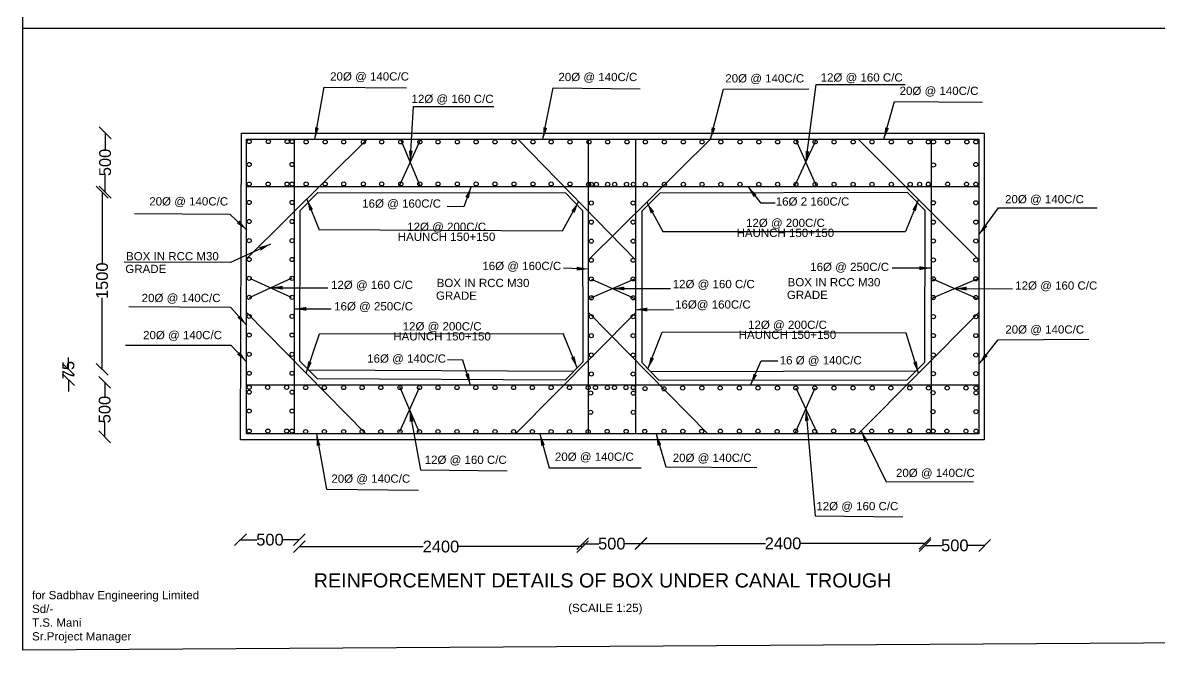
# Model space of a CAD drawing. Header units: millimetres. Extents: x 5124 to 14199266, y 2311 to 65213983.
# Drawn here: x 14180679 to 14190335, y 65203168 to 65208494 of the extents above; entities that cross this region are included whole.
import ezdxf

# ---------------------------------------------------------------- set-up
doc = ezdxf.new("R2010")
doc.units = ezdxf.units.MM
doc.header["$MEASUREMENT"] = 0
for name, color, linetype in [('DIMENSION', 7, 'Continuous'), ('DRAWING', 7, 'Continuous'), ('TEXT', 7, 'Continuous')]:
    doc.layers.add(name, color=color, linetype=linetype)
doc.styles.get("Standard").update_dxf_attribs({"font": 'arial.ttf', "height": 100})
doc.dimstyles.get("Standard").update_dxf_attribs({"dimtxt": 100, "dimasz": 100, "dimexe": 0.18, "dimexo": 0.0625, "dimgap": 0.09, "dimtad": 0, "dimdec": 0, "dimzin": 0, "dimdsep": 46, "dimtxsty": 'Standard', "dimblk": 'OBLIQUE', "dimcen": 0.09, "dimse1": 1, "dimse2": 1, "dimadec": 0, "dimazin": 0, "dimtfac": 1, "dimtdec": 0, "dimtofl": 0, "dimtmove": 0, "dimatfit": 3, "dimfxl": 1, "dimtolj": 1, "dimtzin": 0, "dimarcsym": 0})

# ---------------------------------------------------------------- blocks, each defined once
blk = doc.blocks.new('_Oblique')
at = {"color": 0, "linetype": 'ByBlock', "lineweight": -2}
blk.add_line((-0.5, -0.5), (0.5, 0.5), dxfattribs=at)
blk = doc.blocks.new('*D32')
at = {"layer": 'Defpoints', "color": 0, "transparency": 16777216}
for p in [(14181379.5, 65207559.7), (14181377.8, 65207056), (14181379.5, 65207056)]:
    blk.add_point(p, dxfattribs=at)
at = {"layer": 'DIMENSION', "color": 0, "lineweight": -2, "transparency": 16777216}
for p, q in [((14181379.5, 65207559.7), (14181379.5, 65207418.2)), ((14181379.5, 65207056), (14181379.5, 65207197.5))]:
    blk.add_line(p, q, dxfattribs=at)
at = {"layer": 'DIMENSION', "color": 0, "lineweight": -2, "transparency": 16777216, "xscale": 100, "yscale": 100, "zscale": 100}
for p, rotation in [((14181379.5, 65207559.7), 90), ((14181379.5, 65207056), 270)]:
    blk.add_blockref('_Oblique', p, dxfattribs=dict(at, rotation=rotation))
at = {"layer": 'DIMENSION', "color": 0, "transparency": 16777216, "insert": (14181379.5, 65207307.9), "char_height": 100, "attachment_point": 5, "rotation": 90}
blk.add_mtext('\\A1;500', dxfattribs=at)
blk = doc.blocks.new('*D33')
at = {"layer": 'Defpoints', "color": 0, "transparency": 16777216}
for p in [(14181377.8, 65207056), (14181353.9, 65205551.9), (14181366.5, 65205551.9)]:
    blk.add_point(p, dxfattribs=at)
at = {"layer": 'DIMENSION', "color": 0, "lineweight": -2, "transparency": 16777216}
for p, q in [((14181353.9, 65207056), (14181353.9, 65206448.5)), ((14181353.9, 65205551.9), (14181353.9, 65206159.4))]:
    blk.add_line(p, q, dxfattribs=at)
at = {"layer": 'DIMENSION', "color": 0, "lineweight": -2, "transparency": 16777216, "xscale": 100, "yscale": 100, "zscale": 100}
for p, rotation in [((14181353.9, 65207056), 90), ((14181353.9, 65205551.9), 270)]:
    blk.add_blockref('_Oblique', p, dxfattribs=dict(at, rotation=rotation))
at = {"layer": 'DIMENSION', "color": 0, "transparency": 16777216, "insert": (14181353.9, 65206303.9), "char_height": 100, "attachment_point": 5, "rotation": 90}
blk.add_mtext('\\A1;1500', dxfattribs=at)
blk = doc.blocks.new('*D34')
at = {"layer": 'Defpoints', "color": 0, "transparency": 16777216}
for p in [(14181375.8, 65205442.3), (14181380.2, 65205442.3), (14181380.2, 65204978.9)]:
    blk.add_point(p, dxfattribs=at)
at = {"layer": 'DIMENSION', "color": 0, "lineweight": -2, "transparency": 16777216}
for p, q in [((14181375.8, 65205442.3), (14181375.8, 65205321)), ((14181375.8, 65204978.9), (14181375.8, 65205100.2))]:
    blk.add_line(p, q, dxfattribs=at)
at = {"layer": 'DIMENSION', "color": 0, "lineweight": -2, "transparency": 16777216, "xscale": 100, "yscale": 100, "zscale": 100}
for p, rotation in [((14181375.8, 65205442.3), 90), ((14181375.8, 65204978.9), 270)]:
    blk.add_blockref('_Oblique', p, dxfattribs=dict(at, rotation=rotation))
at = {"layer": 'DIMENSION', "color": 0, "transparency": 16777216, "insert": (14181375.8, 65205210.6), "char_height": 100, "attachment_point": 5, "rotation": 90}
blk.add_mtext('\\A1;500', dxfattribs=at)
blk = doc.blocks.new('*D35')
at = {"layer": 'Defpoints', "color": 0, "transparency": 16777216}
for p in [(14181353.9, 65205551.9), (14181067.8, 65205464.8), (14181353.3, 65205464.8)]:
    blk.add_point(p, dxfattribs=at)
at = {"layer": 'DIMENSION', "color": 0, "lineweight": -2, "transparency": 16777216}
for p, q in [((14181067.8, 65205551.9), (14181067.8, 65205651.9)), ((14181067.8, 65205464.8), (14181067.8, 65205364.8))]:
    blk.add_line(p, q, dxfattribs=at)
at = {"layer": 'DIMENSION', "color": 0, "lineweight": -2, "transparency": 16777216, "xscale": 100, "yscale": 100, "zscale": 100}
for p, rotation in [((14181067.8, 65205551.9), 270), ((14181067.8, 65205464.8), 90)]:
    blk.add_blockref('_Oblique', p, dxfattribs=dict(at, rotation=rotation))
at = {"layer": 'DIMENSION', "color": 0, "transparency": 16777216, "insert": (14181067.8, 65205545.5), "char_height": 100, "attachment_point": 5, "rotation": 90}
blk.add_mtext('\\A1;75', dxfattribs=at)
blk = doc.blocks.new('*D36')
at = {"layer": 'Defpoints', "color": 0, "transparency": 16777216}
for p in [(14182529.8, 65204091.7), (14183029.3, 65204106), (14183029.3, 65204093)]:
    blk.add_point(p, dxfattribs=at)
at = {"layer": 'DIMENSION', "color": 0, "lineweight": -2, "transparency": 16777216}
for p, q in [((14182529.8, 65204106), (14182669.1, 65204106)), ((14183029.3, 65204106), (14182889.9, 65204106))]:
    blk.add_line(p, q, dxfattribs=at)
at = {"layer": 'DIMENSION', "color": 0, "lineweight": -2, "transparency": 16777216, "xscale": 100, "yscale": 100, "zscale": 100, "rotation": 180}
blk.add_blockref('_Oblique', (14182529.8, 65204106), dxfattribs=at)
at = {"layer": 'DIMENSION', "color": 0, "lineweight": -2, "transparency": 16777216, "xscale": 100, "yscale": 100, "zscale": 100}
blk.add_blockref('_Oblique', (14183029.3, 65204106), dxfattribs=at)
at = {"layer": 'DIMENSION', "color": 0, "transparency": 16777216, "insert": (14182779.5, 65204106), "char_height": 100, "attachment_point": 5}
blk.add_mtext('\\A1;500', dxfattribs=at)
blk = doc.blocks.new('*D37')
at = {"layer": 'Defpoints', "color": 0, "transparency": 16777216}
for p in [(14183029.3, 65204106), (14185435.6, 65204093.9), (14185435.6, 65204047.5)]:
    blk.add_point(p, dxfattribs=at)
at = {"layer": 'DIMENSION', "color": 0, "lineweight": -2, "transparency": 16777216}
for p, q in [((14183029.3, 65204047.5), (14184082.4, 65204047.5)), ((14185435.6, 65204047.5), (14184382.5, 65204047.5))]:
    blk.add_line(p, q, dxfattribs=at)
at = {"layer": 'DIMENSION', "color": 0, "lineweight": -2, "transparency": 16777216, "xscale": 100, "yscale": 100, "zscale": 100, "rotation": 180}
blk.add_blockref('_Oblique', (14183029.3, 65204047.5), dxfattribs=at)
at = {"layer": 'DIMENSION', "color": 0, "lineweight": -2, "transparency": 16777216, "xscale": 100, "yscale": 100, "zscale": 100}
blk.add_blockref('_Oblique', (14185435.6, 65204047.5), dxfattribs=at)
at = {"layer": 'DIMENSION', "color": 0, "transparency": 16777216, "insert": (14184232.4, 65204047.5), "char_height": 100, "attachment_point": 5}
blk.add_mtext('\\A1;2400', dxfattribs=at)
blk = doc.blocks.new('*D38')
at = {"layer": 'Defpoints', "color": 0, "transparency": 16777216}
for p in [(14185435.6, 65204047.5), (14185931.9, 65204072.4), (14185931.9, 65204072.4)]:
    blk.add_point(p, dxfattribs=at)
at = {"layer": 'DIMENSION', "color": 0, "lineweight": -2, "transparency": 16777216}
for p, q in [((14185435.6, 65204072.4), (14185573.3, 65204072.4)), ((14185931.9, 65204072.4), (14185794.1, 65204072.4))]:
    blk.add_line(p, q, dxfattribs=at)
at = {"layer": 'DIMENSION', "color": 0, "lineweight": -2, "transparency": 16777216, "xscale": 100, "yscale": 100, "zscale": 100, "rotation": 180}
blk.add_blockref('_Oblique', (14185435.6, 65204072.4), dxfattribs=at)
at = {"layer": 'DIMENSION', "color": 0, "lineweight": -2, "transparency": 16777216, "xscale": 100, "yscale": 100, "zscale": 100}
blk.add_blockref('_Oblique', (14185931.9, 65204072.4), dxfattribs=at)
at = {"layer": 'DIMENSION', "color": 0, "transparency": 16777216, "insert": (14185683.7, 65204072.4), "char_height": 100, "attachment_point": 5}
blk.add_mtext('\\A1;500', dxfattribs=at)
blk = doc.blocks.new('*D39')
at = {"layer": 'Defpoints', "color": 0, "transparency": 16777216}
for p in [(14185931.9, 65204072.4), (14188345, 65204077.5), (14188345, 65204074.6)]:
    blk.add_point(p, dxfattribs=at)
at = {"layer": 'DIMENSION', "color": 0, "lineweight": -2, "transparency": 16777216}
for p, q in [((14185931.9, 65204074.6), (14186988.4, 65204074.6)), ((14188345, 65204074.6), (14187288.6, 65204074.6))]:
    blk.add_line(p, q, dxfattribs=at)
at = {"layer": 'DIMENSION', "color": 0, "lineweight": -2, "transparency": 16777216, "xscale": 100, "yscale": 100, "zscale": 100, "rotation": 180}
blk.add_blockref('_Oblique', (14185931.9, 65204074.6), dxfattribs=at)
at = {"layer": 'DIMENSION', "color": 0, "lineweight": -2, "transparency": 16777216, "xscale": 100, "yscale": 100, "zscale": 100}
blk.add_blockref('_Oblique', (14188345, 65204074.6), dxfattribs=at)
at = {"layer": 'DIMENSION', "color": 0, "transparency": 16777216, "insert": (14187138.5, 65204074.6), "char_height": 100, "attachment_point": 5}
blk.add_mtext('\\A1;2400', dxfattribs=at)
blk = doc.blocks.new('*D40')
at = {"layer": 'Defpoints', "color": 0, "transparency": 16777216}
for p in [(14188345, 65204077.5), (14188851, 65204066.1), (14188851, 65204057.1)]:
    blk.add_point(p, dxfattribs=at)
at = {"layer": 'DIMENSION', "color": 0, "lineweight": -2, "transparency": 16777216}
for p, q in [((14188345, 65204057.1), (14188487.6, 65204057.1)), ((14188851, 65204057.1), (14188708.4, 65204057.1))]:
    blk.add_line(p, q, dxfattribs=at)
at = {"layer": 'DIMENSION', "color": 0, "lineweight": -2, "transparency": 16777216, "xscale": 100, "yscale": 100, "zscale": 100, "rotation": 180}
blk.add_blockref('_Oblique', (14188345, 65204057.1), dxfattribs=at)
at = {"layer": 'DIMENSION', "color": 0, "lineweight": -2, "transparency": 16777216, "xscale": 100, "yscale": 100, "zscale": 100}
blk.add_blockref('_Oblique', (14188851, 65204057.1), dxfattribs=at)
at = {"layer": 'DIMENSION', "color": 0, "transparency": 16777216, "insert": (14188598, 65204057.1), "char_height": 100, "attachment_point": 5}
blk.add_mtext('\\A1;500', dxfattribs=at)

msp = doc.modelspace()

# ---------------------------------------------------------------- linework, layer by layer
at = {"layer": 'DIMENSION'}
msp.add_lwpolyline([(14199266.1, 65203283.6), (14180679.4, 65203167.7), (14180679.4, 65213982.5), (14199195.8, 65213982.5)], close=True, dxfattribs=at)
msp.add_lwpolyline([(14180679.4, 65208446.8), (14199195.8, 65208446.8)], dxfattribs=at)
for centre in [(14182603.1, 65207485.1), (14182766.3, 65207485.1), (14182926.4, 65207485.1), (14182967.5, 65207485.1), (14183086.8, 65207482.7), (14183248.5, 65207482.7), (14183406.6, 65207482.7), (14183573.6, 65207482.7), (14183728.5, 65207482.7), (14183891.1, 65207482.7), (14184052.8, 65207482.7), (14184207.8, 65207482.7), (14184372.1, 65207482.7), (14184531.1, 65207482.7), (14184691.9, 65207482.7), (14184852.8, 65207482.7), (14185014.4, 65207482.7), (14185169, 65207482.7), (14185328.5, 65207482.7), (14185489.7, 65207482.7), (14185648.6, 65207482.7), (14185813.1, 65207482.7), (14185968.6, 65207482.7), (14186130.5, 65207482.7), (14186292, 65207482.7), (14186450.8, 65207482.7), (14186609.8, 65207482.7), (14186772.7, 65207482.7), (14186933, 65207482.7), (14187093.3, 65207482.7), (14187248, 65207482.7), (14187411.3, 65207482.7), (14187572.1, 65207482.7), (14187734, 65207482.7), (14187894.8, 65207482.7), (14188059.1, 65207482.7), (14188219.1, 65207482.7), (14188372.7, 65207482.7), (14188416.3, 65207482.7), (14188536.2, 65207482.7), (14188699.7, 65207482.7), (14188776.8, 65207482.7), (14182603.1, 65207291.1), (14182967.5, 65207291.1), (14188416.3, 65207286.7), (14188776.8, 65207291), (14182603.1, 65207124.6), (14182764.5, 65207124.6), (14182925.3, 65207124.6), (14182967.5, 65207124.6), (14183086.8, 65207126), (14183248.5, 65207126), (14183406.6, 65207126), (14183573.6, 65207126), (14183728.5, 65207126), (14183891.1, 65207126), (14184052.8, 65207126), (14184207.8, 65207126), (14184372.1, 65207126), (14184531.1, 65207126), (14184691.9, 65207126), (14184852.8, 65207126), (14185014.4, 65207126), (14185169, 65207126), (14185328.5, 65207126), (14185487.1, 65207122), (14185509.6, 65207122), (14185552, 65207122), (14185648.6, 65207122), (14185708.5, 65207122), (14185809.1, 65207122), (14185867.4, 65207122), (14185968.6, 65207122), (14186130.5, 65207122), (14186292, 65207122), (14186450.8, 65207122), (14186609.8, 65207122), (14186772.7, 65207122), (14186933, 65207122), (14187093.3, 65207122), (14187248, 65207122), (14187411.3, 65207122), (14187572.1, 65207122), (14187734, 65207122), (14187894.8, 65207122), (14188059.1, 65207122), (14188219.1, 65207122), (14188298.6, 65207122), (14188372.7, 65207122), (14188372.9, 65207123.9), (14188536.4, 65207123.9), (14188697.3, 65207123.9), (14188776.8, 65207123.9), (14182603.1, 65206968.7), (14182967.5, 65206968.7), (14185509.4, 65206964.4), (14185865.2, 65206964.4), (14188415.8, 65206965.9), (14188776.8, 65206965.9), (14182603.1, 65206806.7), (14182967.5, 65206806.7), (14185509.4, 65206801.7), (14185865.2, 65206801.7), (14188415.8, 65206801.7), (14188776.8, 65206801.7), (14182603.1, 65206644.4), (14182967.5, 65206644.4), (14185509.4, 65206640.1), (14185865.2, 65206640.1), (14188415.8, 65206641.9), (14188776.8, 65206641.9), (14182603.1, 65206484.3), (14182967.5, 65206484.3), (14185509.4, 65206478), (14185865.2, 65206478), (14188415.8, 65206480.2), (14188776.8, 65206480.2), (14182603.1, 65206324.1), (14182967.5, 65206324.1), (14185509.4, 65206319.6), (14185865.2, 65206319.6), (14188415.8, 65206320.6), (14188776.8, 65206320.6), (14182603.1, 65206163.6), (14182967.5, 65206163.6), (14185509.4, 65206159.4), (14185865.2, 65206159.4), (14188415.8, 65206161.8), (14188776.8, 65206161.8), (14182603.1, 65206001.9), (14182967.5, 65206001.9), (14185509.4, 65205999.5), (14185865.2, 65205999.5), (14188415.8, 65205999.1), (14188776.8, 65205999.1), (14182603.1, 65205842.8), (14182967.5, 65205842.8), (14188415.8, 65205838.7), (14188776.8, 65205838.7), (14185509.4, 65205837.8), (14185865.2, 65205837.8), (14182603.1, 65205679.7), (14182967.5, 65205679.7), (14185509.4, 65205673.4), (14185865.2, 65205673.4), (14188415.8, 65205674.1), (14188776.8, 65205674.1), (14182603.1, 65205518.8), (14182967.5, 65205518.8), (14185509.4, 65205512.4), (14185865.2, 65205512.4), (14188415.8, 65205515.3), (14188776.8, 65205515.3), (14182603.1, 65205399.3), (14182603.1, 65205358.3), (14182760.3, 65205399.3), (14182921.8, 65205399.3), (14182967.5, 65205358.3), (14183082.6, 65205397.4), (14183242, 65205397.4), (14183405.6, 65205397.4), (14183562.6, 65205397.4), (14183721.9, 65205397.4), (14183884.3, 65205397.4), (14184049.8, 65205397.4), (14184207.6, 65205397.4), (14184368.4, 65205397.4), (14184528.7, 65205397.4), (14184691.8, 65205397.4), (14184849.4, 65205397.4), (14185008.5, 65205397.4), (14185168.3, 65205397.4), (14185324.8, 65205397.4), (14185482.7, 65205397.4), (14185545.4, 65205397.4), (14185646, 65205397.4), (14185706.7, 65205397.4), (14185803.8, 65205397.4), (14185866, 65205397.4), (14185965.8, 65205388.6), (14186126.9, 65205386.8), (14186285.4, 65205393.9), (14186449.2, 65205393.9), (14186604.7, 65205393.9), (14186767.7, 65205393.9), (14186926.3, 65205393.9), (14187091, 65205393.9), (14187247.5, 65205393.9), (14187408.9, 65205393.9), (14187570.9, 65205393.9), (14187733.8, 65205393.9), (14187896.2, 65205393.9), (14188054.5, 65205393.9), (14188215.3, 65205393.9), (14188374.4, 65205393.9), (14188533.3, 65205393.9), (14188692.5, 65205393.9), (14188777.4, 65205393.9), (14185503.8, 65205351.2), (14185866, 65205349.8), (14188412.6, 65205354.6), (14188777.4, 65205352.6), (14182603.1, 65205197.9), (14182967.5, 65205197.9), (14185503.2, 65205187.9), (14185866.1, 65205187.1), (14188412.6, 65205192.6), (14188777.4, 65205192.6), (14182603.1, 65205027.9), (14182761.9, 65205027.9), (14182922, 65205027.9), (14182967.5, 65205027.9), (14183082.6, 65205023.7), (14183242, 65205023.7), (14183405.6, 65205023.7), (14183562.6, 65205023.7), (14183721.9, 65205023.7), (14183884.3, 65205023.7), (14184049.8, 65205023.7), (14184207.6, 65205023.7), (14184368.4, 65205023.7), (14184528.7, 65205023.7), (14184691.8, 65205023.7), (14184849.4, 65205023.7), (14185008.5, 65205023.7), (14185168.3, 65205023.7), (14185324.8, 65205023.7), (14185482.7, 65205023.7), (14185644.4, 65205025.1), (14185805.5, 65205025.1), (14185963.7, 65205025.2), (14186127.4, 65205026.1), (14186287, 65205025.6), (14186447.4, 65205025.1), (14186606.1, 65205026.9), (14186767.9, 65205026.9), (14186925.6, 65205026.9), (14187088.8, 65205024.6), (14187246.6, 65205027.4), (14187408.1, 65205025.2), (14187568.4, 65205028.4), (14187731.1, 65205030.8), (14187892.3, 65205027.4), (14188054.2, 65205027.9), (14188213.8, 65205029.7), (14188374.3, 65205027.4), (14188413.6, 65205027.4), (14188530.3, 65205027.4), (14188692.4, 65205027.4), (14188777.3, 65205027.4)]:
    msp.add_circle(centre, 17.5, dxfattribs=at)
at = {"layer": 'DRAWING'}
for points in [[(14182536.9, 65207555.9), (14188848.2, 65207555.9), (14188848.2, 65204954.7), (14182529.5, 65204954.7), (14182536.9, 65207555.9)], [(14182588.6, 65207505.5), (14188802, 65207505.5), (14188802, 65205003.7), (14182581.4, 65205003.7), (14182581.4, 65207505.5), (14182588.6, 65207505.5)], [(14182581.4, 65206489.4), (14183604.4, 65207505.5)], [(14182989.1, 65205003.7), (14182989.1, 65207505.5)], [(14183876.5, 65207103.3), (14184061.4, 65207505.5)], [(14183888.7, 65207505.5), (14184056.1, 65207103.3)], [(14184884.2, 65207505.5), (14185885.4, 65206481.2)], [(14185485, 65205003.7), (14185485, 65207505.5)], [(14185485, 65206481.2), (14186523.3, 65207505.5)], [(14185885.4, 65207505.5), (14185885.4, 65205003.7)], [(14187235.5, 65207103.3), (14187423.2, 65207505.5)], [(14187243.4, 65207505.5), (14187423.2, 65207103.3)], [(14188802, 65206480.8), (14187777.3, 65207505.5)], [(14188395.6, 65207505.5), (14188395.6, 65205003.7)], [(14182581.4, 65207103.3), (14188802, 65207103.3)], [(14183187.7, 65207053), (14185289.5, 65207049.8), (14185436.1, 65206900.8), (14185436.6, 65205612.7), (14185286.9, 65205459.3), (14183184.4, 65205472.5), (14183034.2, 65205620.6), (14183036.6, 65206901.4), (14183187.7, 65207053)], [(14186084.2, 65205459.5), (14188191.7, 65205463.5), (14188344.1, 65205612.8), (14188346.2, 65206899.2), (14188196, 65207052.5), (14186092.8, 65207048.3), (14185938.1, 65206895.8), (14185938.7, 65205611.2), (14186084.2, 65205459.5)], [(14182605.6, 65206162.5), (14182968.8, 65206328)], [(14182611.4, 65206323.2), (14182961.1, 65206165.4)], [(14185495, 65206154.2), (14185885.4, 65206322.1)], [(14185510.6, 65206318.5), (14185885.4, 65206149.6)], [(14188395.6, 65206153.5), (14188802, 65206327)], [(14188395.6, 65206327), (14188802, 65206148.6)], [(14182581.4, 65206035.7), (14183593.9, 65205003.7)], [(14184864.6, 65205003.7), (14185885.4, 65206030.8)], [(14185485, 65206034.4), (14186501, 65205003.7)], [(14187776.7, 65205003.7), (14188802, 65206033.8)], [(14183109.3, 65205546.6), (14185361.8, 65205536)], [(14186013.3, 65205533.4), (14188267.9, 65205538.2)], [(14188802, 65205417.9), (14182581.4, 65205417.9)], [(14183878.8, 65205405.2), (14184045.8, 65205023.5)], [(14183884.1, 65205025.3), (14184050.1, 65205397.7)], [(14187238.6, 65205003.7), (14187411.4, 65205394.6)], [(14187247.3, 65205396.3), (14187431.3, 65205003.7)]]:
    msp.add_lwpolyline(points, dxfattribs=at)

# ---------------------------------------------------------------- texts
at = {"layer": 'TEXT'}
for s, height, p in [('20Ø @ 140C/C', 70, (14183291, 65208003.5)), ('20Ø @ 140C/C', 70, (14185230.6, 65207998.6)), ('20Ø @ 140C/C', 70, (14186648, 65207987)), ('12Ø @ 160 C/C', 70, (14187458, 65207994.7)), ('12Ø @ 160 C/C', 70, (14183982.4, 65207812.7)), ('20Ø @ 140C/C', 70, (14188129, 65207881.1)), ('20Ø @ 140C/C', 70, (14181754.4, 65206942.9)), ('16Ø 2 160C/C', 70, (14187076.7, 65206941.7)), ('20Ø @ 140C/C', 70, (14189024.8, 65206961.3)), ('16Ø @ 160C/C', 70, (14183563.5, 65206924.4)), ('12Ø @ 200C/C', 70, (14186823.9, 65206760.2)), ('12Ø @ 200C/C', 70, (14183945.9, 65206727.1)), ('HAUNCH 150+150', 70, (14186743.7, 65206675.4)), ('HAUNCH 150+150', 70, (14183865.7, 65206642.3)), ('BOX IN RCC M30', 70, (14181557, 65206477.3)), ('GRADE', 70, (14181551, 65206369.6)), ('16Ø @ 160C/C', 70, (14184584.1, 65206394.6)), ('16Ø @ 250C/C', 70, (14187369.6, 65206386.6)), ('12Ø @ 160 C/C', 70, (14183298.3, 65206234.1)), ('BOX IN RCC M30', 70, (14184196, 65206250.3)), ('12Ø @ 160 C/C', 70, (14186201.2, 65206241)), ('BOX IN RCC M30', 70, (14187177.4, 65206256.4)), ('12Ø @ 160 C/C', 70, (14189111.3, 65206228.5)), ('20Ø @ 140C/C', 70, (14181689.8, 65206123)), ('GRADE', 70, (14184190, 65206142.5)), ('GRADE', 70, (14187171.4, 65206148.6)), ('16Ø @ 250C/C', 70, (14183325, 65206052.3)), ('16Ø@ 160C/C', 70, (14186221.3, 65206067.6)), ('12Ø @ 200C/C', 70, (14183907.4, 65205882.2)), ('12Ø @ 200C/C', 70, (14186841.6, 65205895.3)), ('20Ø @ 140C/C', 70, (14181702.1, 65205808.1)), ('HAUNCH 150+150', 70, (14183827.2, 65205797.4)), ('HAUNCH 150+150', 70, (14186761.4, 65205810.5)), ('20Ø @ 140C/C', 70, (14189026.8, 65205855.6)), ('16Ø @ 140C/C', 70, (14183605.7, 65205608.8)), ('16 Ø @ 140C/C', 70, (14187110.2, 65205593.9)), ('12Ø @ 160 C/C', 70, (14184094.1, 65204749.5)), ('20Ø @ 140C/C', 70, (14185200.5, 65204775.6)), ('20Ø @ 140C/C', 70, (14186201.4, 65204766.4)), ('20Ø @ 140C/C', 70, (14188098, 65204638.1)), ('20Ø @ 140C/C', 70, (14183301.3, 65204589.5)), ('12Ø @ 160 C/C', 70, (14187421.3, 65204356.1)), ('REINFORCEMENT DETAILS OF BOX UNDER CANAL TROUGH', 120, (14183151.4, 65203700.6)), ('(SCAILE 1:25)', 70, (14185313.6, 65203492.3))]:
    msp.add_text(s, height=height, dxfattribs=at).set_placement(p)
at = {"layer": 'TEXT', "insert": (14180758.8, 65203671.1), "char_height": 70, "width": 1460.471, "attachment_point": 1}
msp.add_mtext('for Sadbhav Engineering Limited  \\PSd/-\\PT.S. Mani \\PSr.Project Manager ', dxfattribs=at)

# ---------------------------------------------------------------- dimensions: what is measured, and where the dimension line sits
at = {"layer": 'DIMENSION'}
for base, p1, p2, text, picture, middle in [((14181379.5, 65207056), (14181379.5, 65207559.7), (14181377.8, 65207056), '500', '*D32', (14181379.5, 65207307.9)), ((14181353.9, 65205551.9), (14181377.8, 65207056), (14181366.5, 65205551.9), '1500', '*D33', (14181353.9, 65206303.9)), ((14181375.8, 65205442.3), (14181380.2, 65204978.9), (14181380.2, 65205442.3), '500', '*D34', (14181375.8, 65205210.6))]:
    dim = msp.add_linear_dim(base=base, p1=p1, p2=p2, angle=90, text=text, dimstyle='Standard', dxfattribs=at)
    dim.commit()
    dim.dimension.update_dxf_attribs({"geometry": picture, "text_midpoint": middle})
dim = msp.add_linear_dim(base=(14181067.8, 65205464.8), p1=(14181353.9, 65205551.9), p2=(14181353.3, 65205464.8), angle=90, text='75', dimstyle='Standard', dxfattribs=at)
dim.commit()
dim.dimension.update_dxf_attribs({"geometry": '*D35', "text_midpoint": (14181067.8, 65205545.5), "dimtype": 160})
for base, p1, p2, text, picture, middle in [((14183029.3, 65204106), (14182529.8, 65204091.7), (14183029.3, 65204093), '500', '*D36', (14182779.5, 65204106)), ((14185931.9, 65204072.4), (14185435.6, 65204047.5), (14185931.9, 65204072.4), '500', '*D38', (14185683.7, 65204072.4)), ((14188345, 65204074.6), (14185931.9, 65204072.4), (14188345, 65204077.5), '2400', '*D39', (14187138.5, 65204074.6)), ((14188851, 65204057.1), (14188345, 65204077.5), (14188851, 65204066.1), '500', '*D40', (14188598, 65204057.1)), ((14185435.6, 65204047.5), (14183029.3, 65204106), (14185435.6, 65204093.9), '2400', '*D37', (14184232.4, 65204047.5))]:
    dim = msp.add_linear_dim(base=base, p1=p1, p2=p2, text=text, dimstyle='Standard', dxfattribs=at)
    dim.commit()
    dim.dimension.update_dxf_attribs({"geometry": picture, "text_midpoint": middle})

# ---------------------------------------------------------------- leaders
for points in [[(14183161.4, 65207505.5), (14183239, 65207946.7), (14183938.4, 65207941.8)], [(14185099.3, 65207505.5), (14185185.7, 65207941.2), (14185924.3, 65207931.6)], [(14186523.3, 65207505.5), (14186631.8, 65207929.8), (14187357.4, 65207932.6)], [(14187333.3, 65207304.4), (14187419.3, 65207968.5), (14188176.4, 65207968.5)], [(14187995.4, 65207505.5), (14188084.2, 65207824.2), (14188832.5, 65207820.3)], [(14183970.8, 65207308.4), (14184000.1, 65207781.8), (14184680.7, 65207781.8)], [(14184489.5, 65207103.3), (14184426.4, 65206932.6), (14184284, 65206934.4)], [(14186838.8, 65207103.3), (14186947.8, 65206966.4), (14187070.7, 65206964.5)], [(14183092.9, 65206997.4), (14183198.4, 65206735.6)], [(14185402.2, 65206975.5), (14185262.8, 65206724.7), (14183198.4, 65206735.6)], [(14185981.3, 65206970.8), (14186117.8, 65206723.1), (14188179.4, 65206723.2)], [(14188289.6, 65206993.1), (14188179.4, 65206723.2)], [(14188802, 65206693.6), (14188969.9, 65206921.9), (14189806.4, 65206923)], [(14182581.4, 65206735.6), (14182442.2, 65206867.4), (14181629.3, 65206871.7)], [(14182785.4, 65206615.8), (14182444.9, 65206460.2), (14181542.4, 65206463)], [(14185485, 65206403.3), (14185274.6, 65206411.4)], [(14188395.6, 65206410.4), (14188066.8, 65206412)], [(14182787.2, 65206245.3), (14183271.2, 65206242.9)], [(14185690.2, 65206238.2), (14186182, 65206238)], [(14188598.8, 65206237.8), (14189088.3, 65206235.4)], [(14182581.4, 65205926), (14182448.7, 65206076.1), (14181581.5, 65206083.4)], [(14182989.1, 65206065.2), (14183300, 65206066.4)], [(14185885.4, 65206060.4), (14186207.1, 65206057.5)], [(14183087.7, 65205519.7), (14183200.5, 65205854.1), (14185271.4, 65205857.3)], [(14185389.3, 65205564.2), (14185271.4, 65205857.3)], [(14185991.3, 65205556.3), (14186111.4, 65205866.4)], [(14188289.3, 65205518.7), (14188184, 65205857.8), (14186111.4, 65205866.4)], [(14188802, 65205596.5), (14188967.6, 65205803.7), (14189736.2, 65205808.9)], [(14182581.4, 65205617.2), (14182451, 65205754.4), (14181553.3, 65205754.4)], [(14184483.8, 65205417.9), (14184419.6, 65205629.1), (14184287.2, 65205632.9)], [(14186863.5, 65205417.9), (14186954.1, 65205624.9), (14187093.4, 65205623.5)], [(14183965.3, 65205207.5), (14184058.2, 65204698.4), (14184794.6, 65204690.5)], [(14187332.2, 65205215.3), (14187411.9, 65204309.4), (14188155.5, 65204300.2)], [(14183174.4, 65205003.7), (14183258.9, 65204535.5), (14184040.5, 65204525.7)], [(14185072.6, 65205003.7), (14185153.1, 65204716.2), (14185932.8, 65204716.2)], [(14186059.4, 65205003.7), (14186143.8, 65204724.2), (14186915.7, 65204720.3)], [(14187802, 65205029.2), (14188013.4, 65204597.3), (14188757, 65204598.8)]]:
    msp.add_leader(points, dimstyle='Standard', override={"dimgap": 0.09, "dimtad": 0}, dxfattribs=at)

doc.saveas('drawing.dxf')
